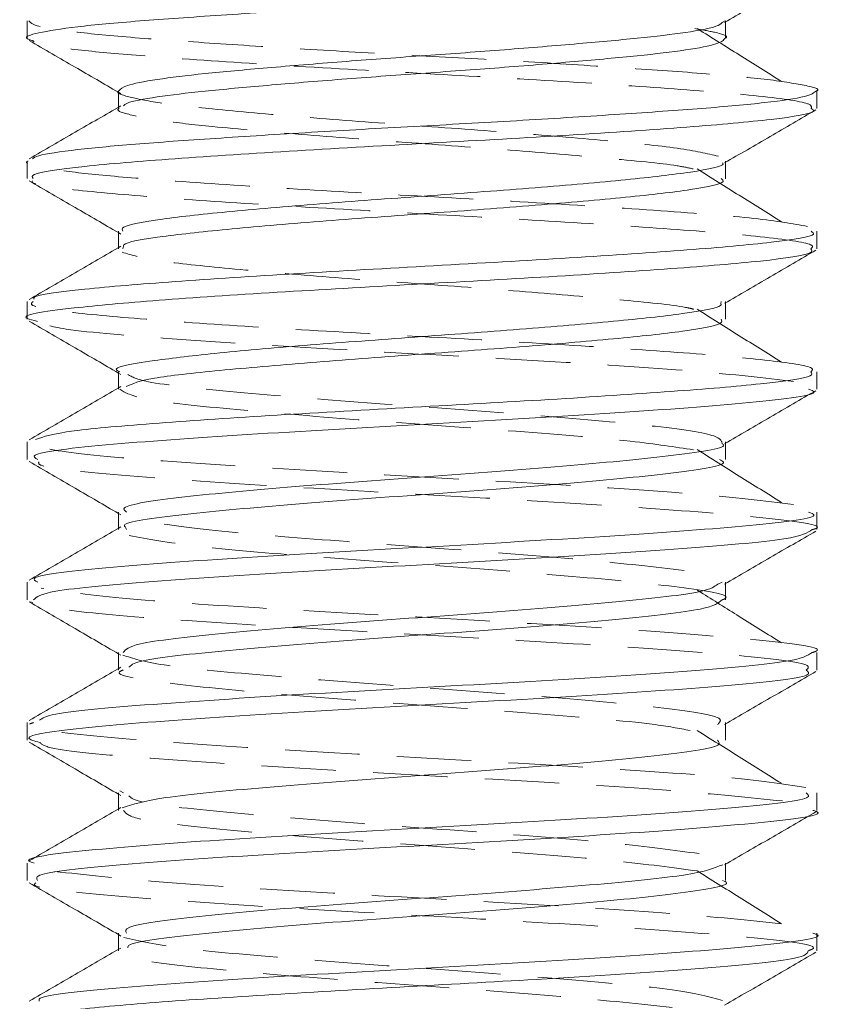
# Model space of a CAD drawing. Header units: feet. Extents: x 873 to 1463, y 2730 to 2935.
# Drawn here: x 1301.868 to 1304.568, y 2833.573 to 2836.866 of the extents above; entities that cross this region are included whole.
import ezdxf

# ---------------------------------------------------------------- set-up
doc = ezdxf.new("R2010")
doc.units = ezdxf.units.FT
doc.header["$MEASUREMENT"] = 0
doc.linetypes.add('HIDDEN', pattern=[0.375, 0.25, -0.125])

msp = doc.modelspace()

# ---------------------------------------------------------------- linework, layer by layer
at = {"color": 7, "linetype": 'Continuous', "lineweight": 15}
for p, q in [((1301.8936, 2836.8621), (1301.8936, 2836.8034)), ((1304.2341, 2836.8033), (1304.2341, 2836.8582)), ((1302.1991, 2836.6269), (1302.1991, 2836.5726)), ((1304.5396, 2836.5682), (1304.5396, 2836.6269)), ((1301.8936, 2836.3918), (1301.8936, 2836.333)), ((1304.2341, 2836.3329), (1304.2341, 2836.3877)), ((1302.1991, 2836.1565), (1302.1991, 2836.1022)), ((1304.5396, 2836.0977), (1304.5396, 2836.1566)), ((1301.8936, 2835.9214), (1301.8936, 2835.8625)), ((1304.2341, 2835.8625), (1304.2341, 2835.9173)), ((1302.1991, 2835.6861), (1302.1991, 2835.6318)), ((1304.5396, 2835.6275), (1304.5396, 2835.6861)), ((1301.8936, 2835.4509), (1301.8936, 2835.3921)), ((1304.2341, 2835.3921), (1304.2341, 2835.4469)), ((1302.1991, 2835.2157), (1302.1991, 2835.1614)), ((1304.5396, 2835.1568), (1304.5396, 2835.2158)), ((1301.8936, 2834.9805), (1301.8936, 2834.9218)), ((1304.2341, 2834.9217), (1304.2341, 2834.9765)), ((1302.1991, 2834.7453), (1302.1991, 2834.691)), ((1304.5396, 2834.6865), (1304.5396, 2834.7452)), ((1301.8936, 2834.5102), (1301.8936, 2834.4512)), ((1304.2341, 2834.4513), (1304.2341, 2834.5061)), ((1302.2167, 2834.2748), (1302.2036, 2834.2817)), ((1302.1991, 2834.2749), (1302.1991, 2834.2206)), ((1304.5396, 2834.2162), (1304.5396, 2834.2749)), ((1301.8936, 2834.0396), (1301.8936, 2833.981)), ((1304.2341, 2833.9809), (1304.2341, 2834.0357)), ((1302.1991, 2833.8045), (1302.1991, 2833.7501)), ((1304.5396, 2833.7456), (1304.5396, 2833.8046))]:
    msp.add_line(p, q, dxfattribs=at)
at = {"color": 7, "linetype": 'HIDDEN', "lineweight": 0}
for p, q in [((1304.2228, 2836.8561), (1304.2329, 2836.8621)), ((1304.2341, 2836.8582), (1304.2341, 2836.8621)), ((1304.142, 2836.834), (1304.1386, 2836.8361)), ((1302.1991, 2836.6225), (1302.2075, 2836.6176)), ((1302.1991, 2836.5726), (1302.1991, 2836.5681)), ((1304.2341, 2836.3877), (1304.2341, 2836.3917)), ((1302.1991, 2836.1521), (1302.2075, 2836.1472)), ((1302.1991, 2836.1022), (1302.1991, 2836.0977)), ((1302.2144, 2836.0977), (1302.2165, 2836.1071)), ((1304.2179, 2835.9151), (1304.2188, 2835.9213)), ((1304.2341, 2835.9173), (1304.2341, 2835.9213)), ((1302.1991, 2835.6817), (1302.2075, 2835.6768)), ((1302.1991, 2835.6318), (1302.1991, 2835.6273)), ((1304.2341, 2835.4469), (1304.2341, 2835.4509)), ((1302.1991, 2835.2113), (1302.2075, 2835.2064)), ((1302.1991, 2835.1614), (1302.1991, 2835.1569)), ((1302.226, 2835.1569), (1302.2218, 2835.1664)), ((1304.2079, 2834.9743), (1304.2224, 2834.9804)), ((1304.2341, 2834.9765), (1304.2341, 2834.9805)), ((1304.1502, 2834.9472), (1304.1386, 2834.9545)), ((1302.1991, 2834.7408), (1302.2075, 2834.736)), ((1302.1991, 2834.691), (1302.1991, 2834.6865)), ((1304.2341, 2834.5061), (1304.2341, 2834.5101)), ((1302.1991, 2834.2704), (1302.2075, 2834.2656)), ((1302.1991, 2834.2206), (1302.1991, 2834.2161)), ((1304.2341, 2834.0357), (1304.2341, 2834.0397)), ((1302.1991, 2833.8), (1302.2075, 2833.7952)), ((1302.1991, 2833.7501), (1302.1991, 2833.7457))]:
    msp.add_line(p, q, dxfattribs=at)
at = {"color": 7, "linetype": 'Continuous', "lineweight": 15}
for points, knots in [([(1301.9099, 2836.796), (1301.9035, 2836.7981), (1301.8769, 2836.8066), (1301.9226, 2836.8213), (1302.0474, 2836.842), (1302.2601, 2836.8614), (1302.537, 2836.8806), (1302.8616, 2836.9013), (1303.2107, 2836.9207), (1303.5603, 2836.9399), (1303.8859, 2836.9606), (1304.1654, 2836.9799), (1304.3777, 2836.9993), (1304.5149, 2837.0197), (1304.5305, 2837.0324), (1304.5382, 2837.0385)], [0, 0, 0, 0, 0.02536, 0.106184, 0.188582, 0.269697, 0.350584, 0.432986, 0.514032, 0.594986, 0.677388, 0.758364, 0.839388, 0.92179, 1, 1, 1, 1]), ([(1304.2304, 2836.856), (1304.2814, 2836.8856), (1304.3835, 2836.9449), (1304.4856, 2837.0041), (1304.5366, 2837.0337)], [0, 0, 0, 0, 0.499893, 1, 1, 1, 1]), ([(1302.2011, 2836.6269), (1302.2062, 2836.6329), (1302.2167, 2836.6453), (1302.3193, 2836.6656), (1302.4805, 2836.685), (1302.6941, 2836.7042), (1302.9435, 2836.7249), (1303.2121, 2836.7443), (1303.4809, 2836.7635), (1303.7312, 2836.7842), (1303.9465, 2836.8035), (1304.1087, 2836.8228), (1304.2066, 2836.8412), (1304.2183, 2836.8519), (1304.2228, 2836.8561)], [0, 0, 0, 0, 0.080335, 0.167588, 0.253475, 0.33912, 0.426375, 0.512189, 0.597905, 0.685162, 0.770901, 0.856692, 0.943948, 1, 1, 1, 1]), ([(1304.4217, 2836.6589), (1304.3744, 2836.6884), (1304.2808, 2836.7468), (1304.1879, 2836.8051), (1304.142, 2836.834)], [0, 0, 0, 0, 0.506265, 1, 1, 1, 1]), ([(1301.9, 2836.7962), (1301.9513, 2836.7665), (1302.051, 2836.7086), (1302.1507, 2836.6506), (1302.1991, 2836.6225)], [0, 0, 0, 0, 0.514251, 1, 1, 1, 1]), ([(1302.2157, 2836.5775), (1302.2189, 2836.5804), (1302.2291, 2836.5898), (1302.3207, 2836.6068), (1302.4801, 2836.6262), (1302.6942, 2836.6454), (1302.9435, 2836.6661), (1303.2121, 2836.6855), (1303.4809, 2836.7047), (1303.7313, 2836.7254), (1303.9463, 2836.7447), (1304.1096, 2836.764), (1304.2151, 2836.7845), (1304.2272, 2836.7972), (1304.2331, 2836.8034)], [0, 0, 0, 0, 0.039411, 0.127945, 0.215093, 0.301995, 0.390531, 0.477605, 0.56458, 0.653118, 0.740115, 0.827165, 0.915703, 1, 1, 1, 1]), ([(1301.9114, 2836.3992), (1301.9161, 2836.4027), (1301.9295, 2836.4127), (1302.0512, 2836.4304), (1302.2591, 2836.4498), (1302.5373, 2836.469), (1302.8615, 2836.4897), (1303.2107, 2836.5091), (1303.5603, 2836.5283), (1303.8859, 2836.549), (1304.1654, 2836.5683), (1304.3777, 2836.5876), (1304.5149, 2836.6081), (1304.5305, 2836.6208), (1304.5382, 2836.6269)], [0, 0, 0, 0, 0.047396, 0.135214, 0.221664, 0.307871, 0.395692, 0.482069, 0.568347, 0.65617, 0.742471, 0.828824, 0.916646, 1, 1, 1, 1]), ([(1302.2075, 2836.5775), (1302.1563, 2836.5477), (1302.0539, 2836.4882), (1301.9514, 2836.4287), (1301.9001, 2836.3989)], [0, 0, 0, 0, 0.499708, 1, 1, 1, 1]), ([(1301.9134, 2836.333), (1301.9104, 2836.3376), (1301.9016, 2836.3507), (1302.0657, 2836.3744), (1302.3724, 2836.3994), (1302.7887, 2836.4268), (1303.257, 2836.4525), (1303.7198, 2836.4791), (1304.123, 2836.5059), (1304.4055, 2836.5314), (1304.5438, 2836.5533), (1304.5257, 2836.565), (1304.5209, 2836.5682)], [0, 0, 0, 0, 0.060699, 0.173906, 0.284879, 0.397786, 0.509353, 0.621589, 0.734038, 0.845404, 0.958426, 1, 1, 1, 1]), ([(1304.2304, 2836.3856), (1304.2814, 2836.4152), (1304.3835, 2836.4745), (1304.4856, 2836.5337), (1304.5366, 2836.5633)], [0, 0, 0, 0, 0.499893, 1, 1, 1, 1]), ([(1302.2143, 2836.1565), (1302.212, 2836.1611), (1302.2052, 2836.1743), (1302.3315, 2836.198), (1302.5674, 2836.223), (1302.8875, 2836.2504), (1303.2478, 2836.2761), (1303.6034, 2836.3027), (1303.9144, 2836.3295), (1304.1284, 2836.3549), (1304.2326, 2836.3747), (1304.2244, 2836.3844), (1304.2234, 2836.3855)], [0, 0, 0, 0, 0.06279, 0.179128, 0.293159, 0.409187, 0.523832, 0.639168, 0.754723, 0.86916, 0.985308, 1, 1, 1, 1]), ([(1304.4217, 2836.1885), (1304.3744, 2836.218), (1304.2796, 2836.2771), (1304.1856, 2836.3362), (1304.1386, 2836.3657)], [0, 0, 0, 0, 0.500047, 1, 1, 1, 1]), ([(1301.9, 2836.3258), (1301.9513, 2836.2961), (1302.051, 2836.2382), (1302.1507, 2836.1802), (1302.1991, 2836.1521)], [0, 0, 0, 0, 0.514251, 1, 1, 1, 1]), ([(1302.2165, 2836.1071), (1302.2164, 2836.1087), (1302.2154, 2836.1188), (1302.3347, 2836.1393), (1302.5665, 2836.1642), (1302.8877, 2836.1916), (1303.2476, 2836.2173), (1303.6036, 2836.2439), (1303.9137, 2836.2707), (1304.131, 2836.2961), (1304.2373, 2836.3181), (1304.2234, 2836.3298), (1304.2197, 2836.333)], [0, 0, 0, 0, 0.020748, 0.138785, 0.254481, 0.372203, 0.488521, 0.605541, 0.722783, 0.838891, 0.956734, 1, 1, 1, 1]), ([(1301.9156, 2835.9287), (1301.915, 2835.9309), (1301.9121, 2835.9417), (1302.0688, 2835.9629), (1302.3716, 2835.9878), (1302.7889, 2836.0152), (1303.257, 2836.0409), (1303.7198, 2836.0675), (1304.123, 2836.0943), (1304.4055, 2836.1197), (1304.5438, 2836.1417), (1304.5257, 2836.1534), (1304.5209, 2836.1566)], [0, 0, 0, 0, 0.0296909, 0.1466352, 0.2612712, 0.3779055, 0.4931554, 0.6090969, 0.7252579, 0.8403002, 0.9570541, 1, 1, 1, 1]), ([(1301.9281, 2835.8548), (1301.9143, 2835.8579), (1301.8479, 2835.8727), (1302.0037, 2835.8969), (1302.3157, 2835.9253), (1302.7213, 2835.9521), (1303.1844, 2835.9786), (1303.6524, 2836.0043), (1304.0673, 2836.0317), (1304.3716, 2836.0567), (1304.5329, 2836.0802), (1304.5231, 2836.0933), (1304.5197, 2836.0977)], [0, 0, 0, 0, 0.037786, 0.182543, 0.290431, 0.399473, 0.508191, 0.616384, 0.725779, 0.833364, 0.943077, 1, 1, 1, 1]), ([(1302.2075, 2836.1071), (1302.1563, 2836.0773), (1302.0539, 2836.0177), (1301.9514, 2835.9583), (1301.9001, 2835.9285)], [0, 0, 0, 0, 0.499708, 1, 1, 1, 1]), ([(1304.2304, 2835.9152), (1304.2814, 2835.9448), (1304.3835, 2836.0041), (1304.4856, 2836.0633), (1304.5366, 2836.0929)], [0, 0, 0, 0, 0.499893, 1, 1, 1, 1]), ([(1302.2038, 2835.6861), (1302.2023, 2835.6866), (1302.1656, 2835.6989), (1302.2875, 2835.7205), (1302.5229, 2835.7489), (1302.8359, 2835.7757), (1303.1918, 2835.8022), (1303.5516, 2835.8279), (1303.8714, 2835.8553), (1304.1029, 2835.8803), (1304.2223, 2835.9017), (1304.2187, 2835.9127), (1304.2179, 2835.9151)], [0, 0, 0, 0, 0.006802, 0.160403, 0.274874, 0.390576, 0.505933, 0.620731, 0.736809, 0.850958, 0.967375, 1, 1, 1, 1]), ([(1304.4217, 2835.718), (1304.3744, 2835.7476), (1304.2796, 2835.8067), (1304.1856, 2835.8658), (1304.1386, 2835.8953)], [0, 0, 0, 0, 0.500047, 1, 1, 1, 1]), ([(1302.2254, 2835.6365), (1302.2463, 2835.6459), (1302.287, 2835.6641), (1302.5284, 2835.6901), (1302.8344, 2835.7169), (1303.1922, 2835.7434), (1303.5516, 2835.7691), (1303.8709, 2835.7965), (1304.1049, 2835.8215), (1304.229, 2835.8451), (1304.2214, 2835.8581), (1304.2188, 2835.8626)], [0, 0, 0, 0, 0.121862, 0.237719, 0.354822, 0.471575, 0.587763, 0.705246, 0.820777, 0.938604, 1, 1, 1, 1]), ([(1301.9, 2835.8554), (1301.9513, 2835.8257), (1302.051, 2835.7678), (1302.1507, 2835.7098), (1302.1991, 2835.6817)], [0, 0, 0, 0, 0.514252, 1, 1, 1, 1]), ([(1301.9209, 2835.4585), (1301.9492, 2835.4684), (1302.003, 2835.4872), (1302.3215, 2835.5137), (1302.7197, 2835.5405), (1303.1848, 2835.567), (1303.6522, 2835.5927), (1304.0673, 2835.6201), (1304.3716, 2835.6451), (1304.5329, 2835.6686), (1304.5231, 2835.6817), (1304.5197, 2835.6861)], [0, 0, 0, 0, 0.127818, 0.242928, 0.35927, 0.475266, 0.590703, 0.707421, 0.822208, 0.939266, 1, 1, 1, 1]), ([(1302.2075, 2835.6367), (1302.1563, 2835.6069), (1302.0539, 2835.5473), (1301.9514, 2835.4879), (1301.9001, 2835.4581)], [0, 0, 0, 0, 0.499709, 1, 1, 1, 1]), ([(1301.9286, 2835.3921), (1301.9205, 2835.397), (1301.893, 2835.4134), (1302.1527, 2835.4431), (1302.6428, 2835.4774), (1303.271, 2835.5124), (1303.8889, 2835.5484), (1304.3417, 2835.5822), (1304.5605, 2835.6099), (1304.5204, 2835.6245), (1304.5123, 2835.6275)], [0, 0, 0, 0, 0.063787, 0.214408, 0.363165, 0.512507, 0.662683, 0.81111, 0.961758, 1, 1, 1, 1]), ([(1304.2304, 2835.4448), (1304.2814, 2835.4744), (1304.3835, 2835.5337), (1304.4856, 2835.5929), (1304.5366, 2835.6225)], [0, 0, 0, 0, 0.499892, 1, 1, 1, 1]), ([(1302.2261, 2835.2157), (1302.2198, 2835.2206), (1302.1986, 2835.237), (1302.3984, 2835.2667), (1302.7754, 2835.301), (1303.2582, 2835.336), (1303.7347, 2835.372), (1304.0778, 2835.4058), (1304.2458, 2835.4313), (1304.2243, 2835.4438), (1304.2229, 2835.4446)], [0, 0, 0, 0, 0.06567, 0.220566, 0.373536, 0.527111, 0.681548, 0.834177, 0.989102, 1, 1, 1, 1]), ([(1304.4217, 2835.2476), (1304.3744, 2835.2772), (1304.2796, 2835.3363), (1304.1856, 2835.3954), (1304.1386, 2835.4249)], [0, 0, 0, 0, 0.500046, 1, 1, 1, 1]), ([(1301.9, 2835.385), (1301.9513, 2835.3552), (1302.051, 2835.2974), (1302.1507, 2835.2394), (1302.1991, 2835.2113)], [0, 0, 0, 0, 0.514251, 1, 1, 1, 1]), ([(1302.2218, 2835.1664), (1302.2204, 2835.1682), (1302.2095, 2835.1815), (1302.4033, 2835.2079), (1302.774, 2835.2422), (1303.2588, 2835.2772), (1303.7335, 2835.3132), (1304.0819, 2835.347), (1304.2501, 2835.3747), (1304.2193, 2835.3893), (1304.2131, 2835.3922)], [0, 0, 0, 0, 0.023601, 0.180705, 0.335854, 0.491618, 0.648255, 0.803059, 0.960192, 1, 1, 1, 1]), ([(1301.9286, 2834.9805), (1301.9205, 2834.9854), (1301.893, 2835.0018), (1302.1527, 2835.0315), (1302.6428, 2835.0658), (1303.271, 2835.1008), (1303.8889, 2835.1368), (1304.3417, 2835.1706), (1304.5605, 2835.1983), (1304.5204, 2835.2129), (1304.5123, 2835.2158)], [0, 0, 0, 0, 0.063787, 0.214408, 0.363165, 0.512507, 0.662683, 0.81111, 0.961758, 1, 1, 1, 1]), ([(1302.2075, 2835.1663), (1302.1563, 2835.1365), (1302.0539, 2835.0769), (1301.9514, 2835.0175), (1301.9001, 2834.9877)], [0, 0, 0, 0, 0.499708, 1, 1, 1, 1]), ([(1301.9146, 2834.9218), (1301.925, 2834.9314), (1301.9481, 2834.9525), (1302.3189, 2834.9851), (1302.8768, 2835.0213), (1303.5194, 2835.0552), (1304.0859, 2835.0916), (1304.4754, 2835.1246), (1304.5088, 2835.1465), (1304.5245, 2835.1568)], [0, 0, 0, 0, 0.122235, 0.271202, 0.421466, 0.569729, 0.720151, 0.868903, 1, 1, 1, 1]), ([(1304.2304, 2834.9744), (1304.2814, 2835.004), (1304.3835, 2835.0632), (1304.4856, 2835.1224), (1304.5366, 2835.1521)], [0, 0, 0, 0, 0.499893, 1, 1, 1, 1]), ([(1302.2151, 2834.7453), (1302.2231, 2834.7549), (1302.2409, 2834.7761), (1302.5263, 2834.8087), (1302.9552, 2834.8449), (1303.4499, 2834.8788), (1303.8837, 2834.9152), (1304.1712, 2834.9462), (1304.1971, 2834.9661), (1304.2079, 2834.9743)], [0, 0, 0, 0, 0.12588, 0.278767, 0.432992, 0.585154, 0.739542, 0.892209, 1, 1, 1, 1]), ([(1304.4217, 2834.7772), (1304.3744, 2834.8068), (1304.2835, 2834.8634), (1304.1934, 2834.9201), (1304.1502, 2834.9472)], [0, 0, 0, 0, 0.521558, 1, 1, 1, 1]), ([(1301.9, 2834.9146), (1301.9513, 2834.8848), (1302.051, 2834.827), (1302.1507, 2834.769), (1302.1991, 2834.7408)], [0, 0, 0, 0, 0.514251, 1, 1, 1, 1]), ([(1302.2343, 2834.6961), (1302.2412, 2834.7024), (1302.2606, 2834.7204), (1302.5288, 2834.7499), (1302.9546, 2834.7861), (1303.4497, 2834.82), (1303.8851, 2834.8564), (1304.1849, 2834.8894), (1304.2105, 2834.9114), (1304.2226, 2834.9217)], [0, 0, 0, 0, 0.085327, 0.240507, 0.397046, 0.551491, 0.708195, 0.863152, 1, 1, 1, 1]), ([(1301.9348, 2834.5179), (1301.9441, 2834.5249), (1301.969, 2834.5435), (1302.3216, 2834.5735), (1302.8761, 2834.6097), (1303.5196, 2834.6436), (1304.0858, 2834.68), (1304.4755, 2834.713), (1304.5088, 2834.7349), (1304.5245, 2834.7452)], [0, 0, 0, 0, 0.092295, 0.246343, 0.401732, 0.555053, 0.710605, 0.864432, 1, 1, 1, 1]), ([(1301.9352, 2834.4435), (1301.9181, 2834.4484), (1301.8596, 2834.4648), (1302.0674, 2834.4943), (1302.5124, 2834.5281), (1303.1241, 2834.5643), (1303.7557, 2834.599), (1304.2575, 2834.6336), (1304.5327, 2834.6638), (1304.511, 2834.6809), (1304.5039, 2834.6865)], [0, 0, 0, 0, 0.060274, 0.206038, 0.34971, 0.495322, 0.639676, 0.783888, 0.929607, 1, 1, 1, 1]), ([(1302.2075, 2834.6959), (1302.1563, 2834.6661), (1302.0539, 2834.6065), (1301.9514, 2834.547), (1301.9001, 2834.5173)], [0, 0, 0, 0, 0.499708, 1, 1, 1, 1]), ([(1304.2304, 2834.504), (1304.2814, 2834.5336), (1304.3835, 2834.5928), (1304.4856, 2834.652), (1304.5366, 2834.6817)], [0, 0, 0, 0, 0.499893, 1, 1, 1, 1]), ([(1304.4217, 2834.3068), (1304.3744, 2834.3364), (1304.2796, 2834.3954), (1304.1856, 2834.4545), (1304.1386, 2834.4841)], [0, 0, 0, 0, 0.500047, 1, 1, 1, 1]), ([(1301.9, 2834.4442), (1301.9513, 2834.4144), (1302.051, 2834.3566), (1302.1507, 2834.2986), (1302.1991, 2834.2704)], [0, 0, 0, 0, 0.51425, 1, 1, 1, 1]), ([(1302.2122, 2834.2249), (1302.2476, 2834.2363), (1302.32, 2834.2596), (1302.6803, 2834.2929), (1303.1441, 2834.3291), (1303.6316, 2834.3638), (1304.017, 2834.3984), (1304.2287, 2834.4286), (1304.2121, 2834.4457), (1304.2066, 2834.4513)], [0, 0, 0, 0, 0.147719, 0.301954, 0.45828, 0.61325, 0.768067, 0.924509, 1, 1, 1, 1]), ([(1301.9163, 2834.0396), (1301.9093, 2834.0419), (1301.8662, 2834.0558), (1302.0723, 2834.0827), (1302.5111, 2834.1165), (1303.1245, 2834.1527), (1303.7556, 2834.1874), (1304.2575, 2834.222), (1304.5327, 2834.2522), (1304.511, 2834.2693), (1304.5039, 2834.2749)], [0, 0, 0, 0, 0.0295021, 0.1800393, 0.3284165, 0.4787961, 0.6278769, 0.7768112, 0.927302, 1, 1, 1, 1]), ([(1302.2075, 2834.2254), (1302.1563, 2834.1957), (1302.0539, 2834.1361), (1301.9514, 2834.0766), (1301.9001, 2834.0469)], [0, 0, 0, 0, 0.499708, 1, 1, 1, 1]), ([(1301.9282, 2833.981), (1301.9243, 2833.9877), (1301.9138, 2834.006), (1302.216, 2834.037), (1302.7366, 2834.072), (1303.3715, 2834.1064), (1303.9766, 2834.1429), (1304.3905, 2834.1766), (1304.5773, 2834.2021), (1304.5308, 2834.215), (1304.5266, 2834.2162)], [0, 0, 0, 0, 0.087582, 0.237718, 0.387021, 0.535738, 0.686319, 0.834689, 0.984903, 1, 1, 1, 1]), ([(1304.2304, 2834.0336), (1304.2814, 2834.0632), (1304.3835, 2834.1224), (1304.4856, 2834.1816), (1304.5366, 2834.2112)], [0, 0, 0, 0, 0.499893, 1, 1, 1, 1]), ([(1302.2257, 2833.8045), (1302.2227, 2833.8112), (1302.2145, 2833.8295), (1302.4472, 2833.8606), (1302.8469, 2833.8956), (1303.3376, 2833.93), (1303.7941, 2833.9664), (1304.1379, 2833.9996), (1304.1962, 2834.0228), (1304.2245, 2834.034)], [0, 0, 0, 0, 0.090167, 0.244019, 0.397012, 0.549402, 0.703712, 0.855745, 1, 1, 1, 1]), ([(1304.4217, 2833.8364), (1304.3744, 2833.8659), (1304.2796, 2833.925), (1304.1856, 2833.9841), (1304.1386, 2834.0137)], [0, 0, 0, 0, 0.500047, 1, 1, 1, 1]), ([(1301.9, 2833.9738), (1301.9513, 2833.944), (1302.051, 2833.8862), (1302.1507, 2833.8282), (1302.1991, 2833.8)], [0, 0, 0, 0, 0.514252, 1, 1, 1, 1]), ([(1302.2311, 2833.7552), (1302.2308, 2833.7588), (1302.2294, 2833.774), (1302.4508, 2833.8018), (1302.8464, 2833.8368), (1303.336, 2833.8712), (1303.801, 2833.9077), (1304.1195, 2833.9414), (1304.263, 2833.9669), (1304.2274, 2833.9798), (1304.2241, 2833.981)], [0, 0, 0, 0, 0.048628, 0.205189, 0.360877, 0.515952, 0.67298, 0.82769, 0.984333, 1, 1, 1, 1]), ([(1301.9337, 2833.5769), (1301.9328, 2833.5811), (1301.9291, 2833.5969), (1302.2196, 2833.6254), (1302.7356, 2833.6604), (1303.3717, 2833.6948), (1303.9765, 2833.7313), (1304.3906, 2833.765), (1304.5773, 2833.7905), (1304.5308, 2833.8034), (1304.5266, 2833.8046)], [0, 0, 0, 0, 0.056971, 0.212145, 0.366456, 0.520162, 0.675795, 0.829143, 0.984396, 1, 1, 1, 1]), ([(1302.2075, 2833.755), (1302.1563, 2833.7253), (1302.0539, 2833.6657), (1301.9514, 2833.6062), (1301.9001, 2833.5765)], [0, 0, 0, 0, 0.499709, 1, 1, 1, 1]), ([(1301.9103, 2833.5104), (1301.9055, 2833.5129), (1301.8842, 2833.524), (1302.0118, 2833.5451), (1302.2826, 2833.5709), (1302.6794, 2833.5973), (1303.1386, 2833.6242), (1303.661, 2833.6526), (1304.1601, 2833.6855), (1304.5004, 2833.7174), (1304.5079, 2833.7373), (1304.511, 2833.7456)], [0, 0, 0, 0, 0.032854, 0.145887, 0.257678, 0.370012, 0.482679, 0.594155, 0.743726, 0.892826, 1, 1, 1, 1]), ([(1304.2304, 2833.5631), (1304.2814, 2833.5928), (1304.3835, 2833.652), (1304.4856, 2833.7112), (1304.5366, 2833.7408)], [0, 0, 0, 0, 0.499892, 1, 1, 1, 1])]:
    msp.add_open_spline(points, degree=3, knots=knots, dxfattribs=at)
at = {"color": 7, "linetype": 'HIDDEN', "lineweight": 0}
for points, knots in [([(1304.5382, 2836.6269), (1304.5387, 2836.6271), (1304.5537, 2836.6338), (1304.4989, 2836.6469), (1304.3685, 2836.6677), (1304.1475, 2836.6868), (1303.8652, 2836.7063), (1303.5369, 2836.727), (1303.1867, 2836.7461), (1302.8384, 2836.7656), (1302.5166, 2836.7863), (1302.2428, 2836.8053), (1302.0384, 2836.8249), (1301.913, 2836.8447), (1301.9033, 2836.8566), (1301.8988, 2836.8621)], [0, 0, 0, 0, 0.0027834, 0.0864471, 0.1714579, 0.2548635, 0.3385972, 0.4236036, 0.5069462, 0.5907481, 0.6757481, 0.7590315, 0.8429, 0.9278914, 1, 1, 1, 1]), ([(1304.2331, 2836.8034), (1304.2334, 2836.8036), (1304.2449, 2836.8103), (1304.2157, 2836.8209), (1304.1547, 2836.8318), (1304.1312, 2836.836)], [0, 0, 0, 0, 0.018225, 0.622702, 1, 1, 1, 1]), ([(1304.5209, 2836.5682), (1304.5222, 2836.5735), (1304.5256, 2836.5873), (1304.3489, 2836.6117), (1304.0319, 2836.6365), (1303.6101, 2836.6642), (1303.1399, 2836.6896), (1302.6801, 2836.7164), (1302.3174, 2836.7408), (1302.0747, 2836.7619), (1301.9385, 2836.7806), (1301.9181, 2836.7916), (1301.9099, 2836.796)], [0, 0, 0, 0, 0.0715426, 0.1883995, 0.3028339, 0.419509, 0.5344018, 0.6505098, 0.7662889, 0.8524859, 0.9404221, 1, 1, 1, 1]), ([(1304.2101, 2836.4078), (1304.1719, 2836.417), (1304.0962, 2836.4352), (1303.8412, 2836.4602), (1303.5199, 2836.4878), (1303.1575, 2836.5132), (1302.8037, 2836.54), (1302.5261, 2836.5644), (1302.3355, 2836.5855), (1302.2327, 2836.6063), (1302.1891, 2836.6196), (1302.2005, 2836.6265), (1302.2011, 2836.6269)], [0, 0, 0, 0, 0.121629, 0.240725, 0.362164, 0.48174, 0.602586, 0.723088, 0.812797, 0.904325, 0.994501, 1, 1, 1, 1]), ([(1304.1249, 2836.3657), (1304.1089, 2836.3692), (1304.0521, 2836.3817), (1303.8381, 2836.4013), (1303.5207, 2836.429), (1303.1573, 2836.4544), (1302.8038, 2836.4812), (1302.5261, 2836.5056), (1302.3355, 2836.5267), (1302.2326, 2836.5475), (1302.1891, 2836.5609), (1302.2005, 2836.5678), (1302.2012, 2836.5682)], [0, 0, 0, 0, 0.050655, 0.179322, 0.31052, 0.439704, 0.570262, 0.700447, 0.797366, 0.896248, 0.993671, 1, 1, 1, 1]), ([(1304.5085, 2836.1726), (1304.4587, 2836.1818), (1304.3603, 2836.1999), (1304.0288, 2836.225), (1303.6109, 2836.2526), (1303.1398, 2836.278), (1302.6797, 2836.3048), (1302.3188, 2836.3292), (1302.071, 2836.3503), (1301.9371, 2836.3711), (1301.8806, 2836.3845), (1301.8955, 2836.3914), (1301.8964, 2836.3918)], [0, 0, 0, 0, 0.12157, 0.24062, 0.362002, 0.481529, 0.60232, 0.722769, 0.812443, 0.903926, 0.994065, 1, 1, 1, 1]), ([(1304.5197, 2836.0977), (1304.5239, 2836.1017), (1304.5372, 2836.1142), (1304.3852, 2836.1371), (1304.0891, 2836.1623), (1303.6785, 2836.1895), (1303.2124, 2836.2155), (1302.7472, 2836.2417), (1302.3368, 2836.2688), (1302.0477, 2836.294), (1301.9032, 2836.3143), (1301.9103, 2836.3243), (1301.9112, 2836.3257)], [0, 0, 0, 0, 0.053796, 0.17063, 0.285367, 0.401765, 0.51727, 0.632851, 0.7492, 0.863979, 0.980794, 1, 1, 1, 1]), ([(1304.1278, 2835.8954), (1304.1193, 2835.8975), (1304.0745, 2835.9085), (1303.8803, 2835.9271), (1303.5737, 2835.9543), (1303.2131, 2835.9803), (1302.8549, 2836.0065), (1302.5434, 2836.0336), (1302.3049, 2836.059), (1302.243, 2836.0771), (1302.2117, 2836.0862)], [0, 0, 0, 0, 0.032151, 0.169215, 0.30827, 0.446255, 0.584331, 0.723329, 0.860443, 1, 1, 1, 1]), ([(1304.5197, 2835.6861), (1304.5239, 2835.6901), (1304.5372, 2835.7026), (1304.3852, 2835.7255), (1304.0891, 2835.7507), (1303.6785, 2835.7779), (1303.2125, 2835.8039), (1302.747, 2835.8301), (1302.3377, 2835.8572), (1302.0442, 2835.8824), (1301.8947, 2835.9052), (1301.909, 2835.9176), (1301.9134, 2835.9214)], [0, 0, 0, 0, 0.052099, 0.165249, 0.276368, 0.3890946, 0.500957, 0.6128929, 0.7255724, 0.836732, 0.9498629, 1, 1, 1, 1]), ([(1304.4612, 2835.6532), (1304.3641, 2835.6648), (1304.1695, 2835.6882), (1303.6005, 2835.7241), (1302.9643, 2835.758), (1302.3881, 2835.7945), (1301.9947, 2835.8257), (1301.948, 2835.8461), (1301.9281, 2835.8548)], [0, 0, 0, 0, 0.174232, 0.349232, 0.522315, 0.697988, 0.871308, 1, 1, 1, 1]), ([(1304.2229, 2835.4446), (1304.2201, 2835.4553), (1304.2143, 2835.4776), (1303.9366, 2835.5118), (1303.5153, 2835.5477), (1303.0215, 2835.5816), (1302.5801, 2835.6181), (1302.2806, 2835.6488), (1302.2449, 2835.6686), (1302.2303, 2835.6768)], [0, 0, 0, 0, 0.139652, 0.290766, 0.442548, 0.59266, 0.745028, 0.895346, 1, 1, 1, 1]), ([(1304.1264, 2835.4244), (1304.0644, 2835.4339), (1303.9264, 2835.4551), (1303.5107, 2835.4889), (1303.0233, 2835.5228), (1302.5777, 2835.5593), (1302.2587, 2835.593), (1302.2217, 2835.616), (1302.2036, 2835.6273)], [0, 0, 0, 0, 0.141509, 0.315381, 0.48734, 0.661884, 0.834079, 1, 1, 1, 1]), ([(1304.4612, 2835.2415), (1304.3641, 2835.2532), (1304.1695, 2835.2765), (1303.6003, 2835.3125), (1302.9649, 2835.3464), (1302.386, 2835.3829), (1301.9713, 2835.4166), (1301.9232, 2835.4396), (1301.8996, 2835.4509)], [0, 0, 0, 0, 0.167855, 0.33645, 0.503198, 0.672441, 0.839418, 1, 1, 1, 1]), ([(1304.5245, 2835.1568), (1304.5294, 2835.1582), (1304.5753, 2835.1713), (1304.3849, 2835.1971), (1303.9658, 2835.2309), (1303.3592, 2835.2673), (1302.7237, 2835.3017), (1302.2115, 2835.3366), (1301.9258, 2835.365), (1301.9314, 2835.3806), (1301.9329, 2835.3846)], [0, 0, 0, 0, 0.018557, 0.17384, 0.327131, 0.482685, 0.636408, 0.790586, 0.945795, 1, 1, 1, 1]), ([(1304.0949, 2835.0204), (1303.9965, 2835.0317), (1303.7982, 2835.0546), (1303.3236, 2835.0909), (1302.843, 2835.1253), (1302.4244, 2835.1604), (1302.2981, 2835.1841), (1302.2348, 2835.1961)], [0, 0, 0, 0, 0.1985681, 0.4000823, 0.599213, 0.7989346, 1, 1, 1, 1]), ([(1304.2226, 2834.9217), (1304.2263, 2834.9231), (1304.2615, 2834.9361), (1304.1149, 2834.9619), (1303.7931, 2834.9956), (1303.3249, 2835.0321), (1302.8426, 2835.0665), (1302.4245, 2835.1016), (1302.2981, 2835.1253), (1302.2348, 2835.1373)], [0, 0, 0, 0, 0.01933, 0.183565, 0.345683, 0.510206, 0.672783, 0.835843, 1, 1, 1, 1]), ([(1304.5245, 2834.7452), (1304.5294, 2834.7466), (1304.5753, 2834.7597), (1304.3847, 2834.7855), (1303.9662, 2834.8192), (1303.3574, 2834.8557), (1302.7303, 2834.8901), (1302.1866, 2834.9251), (1302.0223, 2834.9489), (1301.9399, 2834.9609)], [0, 0, 0, 0, 0.01962, 0.183803, 0.345879, 0.510349, 0.672882, 0.835895, 1, 1, 1, 1]), ([(1304.5039, 2834.6865), (1304.5105, 2834.6923), (1304.5301, 2834.7097), (1304.2495, 2834.7401), (1303.7445, 2834.7747), (1303.1097, 2834.8094), (1302.5082, 2834.8456), (1302.0409, 2834.8792), (1301.9497, 2834.9028), (1301.9045, 2834.9145)], [0, 0, 0, 0, 0.078123, 0.233428, 0.387253, 0.541079, 0.696383, 0.849556, 1, 1, 1, 1]), ([(1304.207, 2834.5038), (1304.2154, 2834.5117), (1304.2359, 2834.5311), (1304.0129, 2834.5636), (1303.622, 2834.5983), (1303.1345, 2834.633), (1302.6721, 2834.6692), (1302.3167, 2834.7023), (1302.2475, 2834.7254), (1302.214, 2834.7365)], [0, 0, 0, 0, 0.104002, 0.256061, 0.406665, 0.557269, 0.709328, 0.85929, 1, 1, 1, 1]), ([(1304.1148, 2834.4838), (1304.0784, 2834.4908), (1303.9799, 2834.5096), (1303.6146, 2834.5395), (1303.1381, 2834.5742), (1302.665, 2834.6105), (1302.332, 2834.6442), (1302.1765, 2834.6708), (1302.2102, 2834.6846), (1302.2153, 2834.6866)], [0, 0, 0, 0, 0.101776, 0.274729, 0.447682, 0.622305, 0.79452, 0.969205, 1, 1, 1, 1]), ([(1304.5025, 2834.2924), (1304.4253, 2834.3044), (1304.2718, 2834.3283), (1303.738, 2834.3631), (1303.1135, 2834.3977), (1302.4996, 2834.4341), (1302.0663, 2834.4678), (1301.8641, 2834.4944), (1301.908, 2834.5082), (1301.9146, 2834.5102)], [0, 0, 0, 0, 0.162749, 0.323948, 0.485148, 0.647897, 0.808412, 0.971218, 1, 1, 1, 1]), ([(1304.4243, 2834.2476), (1304.3143, 2834.2591), (1304.0929, 2834.2821), (1303.5028, 2834.3185), (1302.865, 2834.3524), (1302.312, 2834.3886), (1301.9653, 2834.4185), (1301.9433, 2834.4368), (1301.9352, 2834.4435)], [0, 0, 0, 0, 0.178452, 0.3590299, 0.5369801, 0.7172429, 0.8961217, 1, 1, 1, 1]), ([(1304.1454, 2834.0712), (1304.0608, 2834.0827), (1303.8905, 2834.1057), (1303.4368, 2834.1421), (1302.9461, 2834.176), (1302.5215, 2834.2122), (1302.2578, 2834.2415), (1302.2405, 2834.2592), (1302.2345, 2834.2654)], [0, 0, 0, 0, 0.180072, 0.362298, 0.541861, 0.723768, 0.904272, 1, 1, 1, 1]), ([(1304.1401, 2834.0131), (1304.057, 2834.0243), (1303.8881, 2834.0472), (1303.4365, 2834.0833), (1302.9468, 2834.1172), (1302.5188, 2834.1534), (1302.2386, 2834.1858), (1302.2233, 2834.2067), (1302.2165, 2834.216)], [0, 0, 0, 0, 0.169036, 0.343291, 0.515, 0.688951, 0.86156, 1, 1, 1, 1]), ([(1304.4204, 2833.8364), (1304.3116, 2833.8477), (1304.0914, 2833.8707), (1303.5013, 2833.9069), (1302.8705, 2833.9408), (1302.2915, 2833.9769), (1302.0869, 2834.0002), (1301.9851, 2834.0117)], [0, 0, 0, 0, 0.197471, 0.399401, 0.598393, 0.79997, 1, 1, 1, 1]), ([(1304.511, 2833.7456), (1304.5193, 2833.7487), (1304.5583, 2833.7635), (1304.3351, 2833.7915), (1303.8776, 2833.8253), (1303.2588, 2833.8612), (1302.63, 2833.8964), (1302.15, 2833.9306), (1301.901, 2833.9575), (1301.9197, 2833.9714), (1301.9227, 2833.9736)], [0, 0, 0, 0, 0.0425112, 0.198095, 0.3513847, 0.5063727, 0.6606806, 0.8142322, 0.9697944, 1, 1, 1, 1]), ([(1304.2238, 2833.5791), (1304.1812, 2833.5911), (1304.0963, 2833.615), (1303.7198, 2833.649), (1303.249, 2833.6848), (1302.771, 2833.7199), (1302.3743, 2833.7543), (1302.2701, 2833.7784), (1302.2177, 2833.7905)], [0, 0, 0, 0, 0.166429, 0.332003, 0.499421, 0.6661, 0.83196, 1, 1, 1, 1]), ([(1304.0545, 2833.5559), (1303.9469, 2833.5673), (1303.7306, 2833.5903), (1303.2473, 2833.626), (1302.7668, 2833.6612), (1302.3926, 2833.6954), (1302.1968, 2833.7248), (1302.2193, 2833.7411), (1302.2257, 2833.7457)], [0, 0, 0, 0, 0.183701, 0.369447, 0.554373, 0.73839, 0.924826, 1, 1, 1, 1])]:
    msp.add_open_spline(points, degree=3, knots=knots, dxfattribs=at)

doc.saveas('drawing.dxf')
